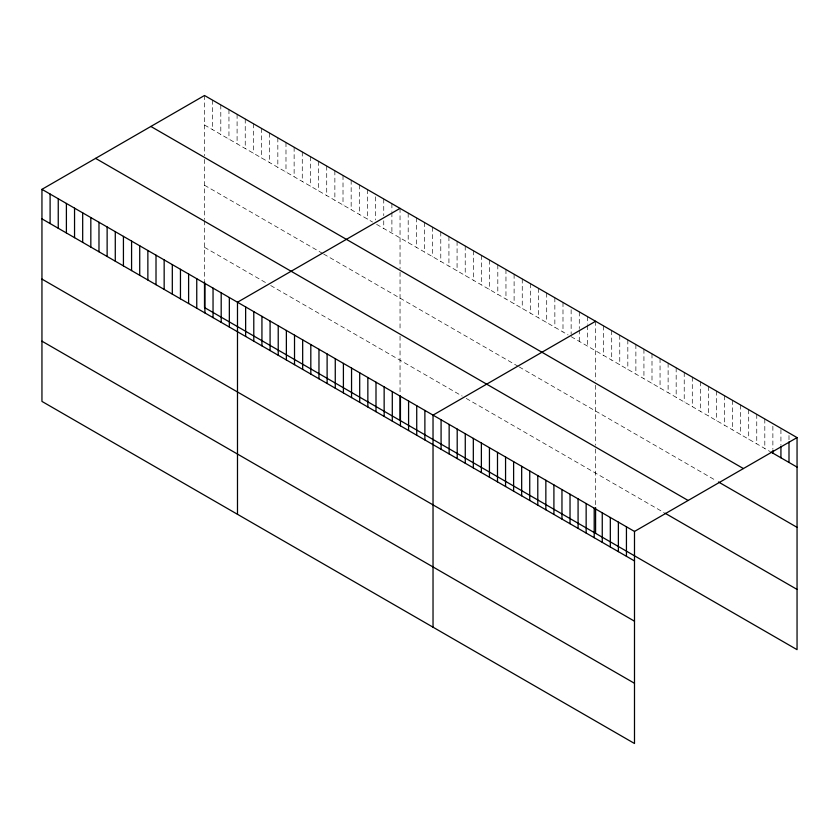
<?xml version="1.0" encoding="UTF-8"?>
<svg xmlns="http://www.w3.org/2000/svg" width="839" height="839" viewBox="0 0 839 839"><rect width="100%" height="100%" fill="white"/><g stroke="black" fill="none" stroke-linecap="round" stroke-linejoin="round"><path stroke-width="0.63" stroke-dasharray="4.2 3.15" d="M204.506 95.489L204.506 155.739M204.506 125.001L372.547 222.02M376.617 224.37L568.087 334.908M571.139 336.67L769.856 451.403M204.506 185.241L322.648 253.451M323.665 254.039L518.187 366.349M519.205 366.937L716.464 480.82M204.506 247.316L266.634 283.183M270.703 285.533L462.174 396.071M466.243 398.431L664.079 512.65M788.996 435.504L788.996 440.632M780.931 429.568L780.931 444.964M772.876 426.202L772.876 449.295M764.811 418.976L764.811 448.487M756.757 414.33L756.757 443.841M748.703 409.673L748.703 439.185M740.638 405.017L740.638 434.529M732.583 400.371L732.583 429.883M724.518 395.714L724.518 425.226M716.464 391.068L716.464 420.58M708.41 386.412L708.41 415.924M700.345 381.755L700.345 411.267M692.29 377.11L692.29 406.621M684.225 372.453L684.225 401.965M676.171 367.797L676.171 397.308M668.117 363.151L668.117 392.662M660.052 358.494L660.052 388.006M651.997 353.848L651.997 383.35M643.933 349.192L643.933 378.704M635.878 344.535L635.878 374.047M627.824 339.889L627.824 369.401M619.759 335.233L619.759 364.745M611.704 330.576L611.704 360.088M603.64 325.931L603.64 355.442M595.585 321.274L595.585 380.298M595.585 385.216L595.585 445.236M595.585 449.033L595.585 506.295M587.436 316.576L587.436 324.274M587.436 325.553L587.436 346.088M579.288 311.867L579.288 328.552M579.288 329.832L579.288 341.379M571.139 309.727L571.139 334.111M562.99 302.459L562.99 331.971M554.852 297.751L554.852 327.262M546.703 293.052L546.703 322.564M538.554 288.343L538.554 317.855M530.405 283.645L530.405 313.157M522.257 278.936L522.257 308.448M514.108 274.238L514.108 303.749M505.959 269.529L505.959 299.041M497.81 264.83L497.81 294.342M489.672 260.121L489.672 289.633M481.523 255.423L481.523 284.935M473.374 250.714L473.374 280.226M465.226 246.016L465.226 275.528M457.077 241.307L457.077 270.819M448.928 236.608L448.928 266.12M440.779 231.9L440.779 261.411M432.63 227.201L432.63 256.713M424.492 222.492L424.492 252.004M416.343 217.794L416.343 247.306M408.194 213.085L408.194 242.597M400.046 208.376L400.046 268.627M400.046 272.318L400.046 331.069M400.046 336.135L400.046 394.634M391.897 203.678L391.897 211.376M391.897 212.655L391.897 233.19M383.748 198.969L383.748 215.654M383.748 220.783L383.748 228.481M375.599 196.84L375.599 219.933M367.451 189.562L367.451 219.073M359.312 184.863L359.312 214.375M351.163 180.154L351.163 209.666M343.015 175.456L343.015 204.968M334.866 170.747L334.866 200.259M326.717 166.049L326.717 195.56M318.568 161.34L318.568 190.852M310.42 156.641L310.42 186.153M302.271 151.932L302.271 181.444M294.132 147.234L294.132 176.746M285.984 142.525L285.984 172.037M277.835 137.827L277.835 167.339M269.686 133.118L269.686 162.63M261.537 128.419L261.537 157.931M253.388 123.711L253.388 153.222M245.24 119.012L245.24 148.513M237.091 114.303L237.091 143.815M228.953 109.594L228.953 139.106M220.804 104.896L220.804 134.408M212.655 100.187L212.655 129.699M204.506 159.42L204.506 219.451M204.506 220.709L204.506 280.509"/><path stroke-width="1.26" d="M41.95 189.341L634.494 531.444L634.494 743.511L41.95 401.409L41.95 189.341L204.506 95.489L797.05 437.591L797.05 649.659L204.506 307.556L204.506 281.736M400.046 208.376L237.489 302.229L237.489 514.307M595.585 321.274L433.029 415.127L433.029 627.194M634.494 531.444L797.05 437.591M770.863 451.98L797.05 467.103M150.863 126.458L743.406 468.561M718.478 481.985L797.05 527.343M95.594 158.372L688.137 500.474M665.086 513.227L797.05 589.418M41.95 218.853L634.494 560.955M41.95 279.093L634.494 621.196M41.95 341.169L634.494 683.271M788.996 441.922L788.996 462.446M780.931 446.243L780.931 457.8M772.876 450.574L772.876 453.144M626.439 526.787L626.439 556.299M618.374 522.131L618.374 551.643M610.32 517.485L610.32 546.997M602.255 512.828L602.255 542.34M595.585 507.532L595.585 533.342M594.201 508.182L594.201 537.694M586.146 503.526L586.146 533.038M578.081 498.869L578.081 528.381M570.027 494.223L570.027 523.735M561.962 489.567L561.962 519.079M553.908 484.911L553.908 514.422M545.853 480.265L545.853 509.776M537.789 475.608L537.789 505.12M529.734 470.952L529.734 500.464M521.669 466.306L521.669 495.818M513.615 461.649L513.615 491.161M505.56 457.003L505.56 486.515M497.496 452.347L497.496 481.859M489.441 447.69L489.441 477.202M481.376 443.044L481.376 472.556M473.322 438.388L473.322 467.9M465.267 433.732L465.267 463.243M457.203 429.086L457.203 458.597M449.148 424.429L449.148 453.941M441.083 419.783L441.083 449.295M424.88 410.418L424.88 439.93M416.731 405.719L416.731 435.231M408.583 401.011L408.583 430.522M400.444 396.312L400.444 425.824M400.046 395.861L400.046 420.454M392.295 391.603L392.295 421.115M384.147 386.905L384.147 416.417M375.998 382.196L375.998 411.708M367.849 377.498L367.849 407.009M359.7 372.789L359.7 402.301M351.551 368.09L351.551 397.602M343.403 363.381L343.403 392.893M335.264 358.683L335.264 388.195M327.116 353.974L327.116 383.486M318.967 349.276L318.967 378.788M310.818 344.567L310.818 374.079M302.669 339.868L302.669 369.37M294.52 335.16L294.52 364.671M286.372 330.451L286.372 359.962M278.223 325.752L278.223 355.264M270.085 321.043L270.085 350.555M261.936 316.345L261.936 345.857M253.787 311.636L253.787 341.148M245.638 306.938L245.638 336.449M229.341 297.53L229.341 327.042M221.192 292.821L221.192 322.333M213.043 288.123L213.043 317.635M204.905 283.414L204.905 312.926M196.756 278.716L196.756 308.228M188.607 274.007L188.607 303.519M180.458 269.309L180.458 298.82M172.31 264.6L172.31 294.111M164.161 259.901L164.161 289.413M156.012 255.192L156.012 284.704M147.863 250.494L147.863 279.995M139.725 245.785L139.725 275.297M131.576 241.076L131.576 270.588M123.427 236.378L123.427 265.89M115.279 231.669L115.279 261.181M107.13 226.97L107.13 256.482M98.981 222.262L98.981 251.773M90.832 217.563L90.832 247.075M82.683 212.854L82.683 242.366M74.545 208.156L74.545 237.668M66.396 203.447L66.396 232.959M58.248 198.749L58.248 228.26M50.099 194.04L50.099 223.552"/></g></svg>
